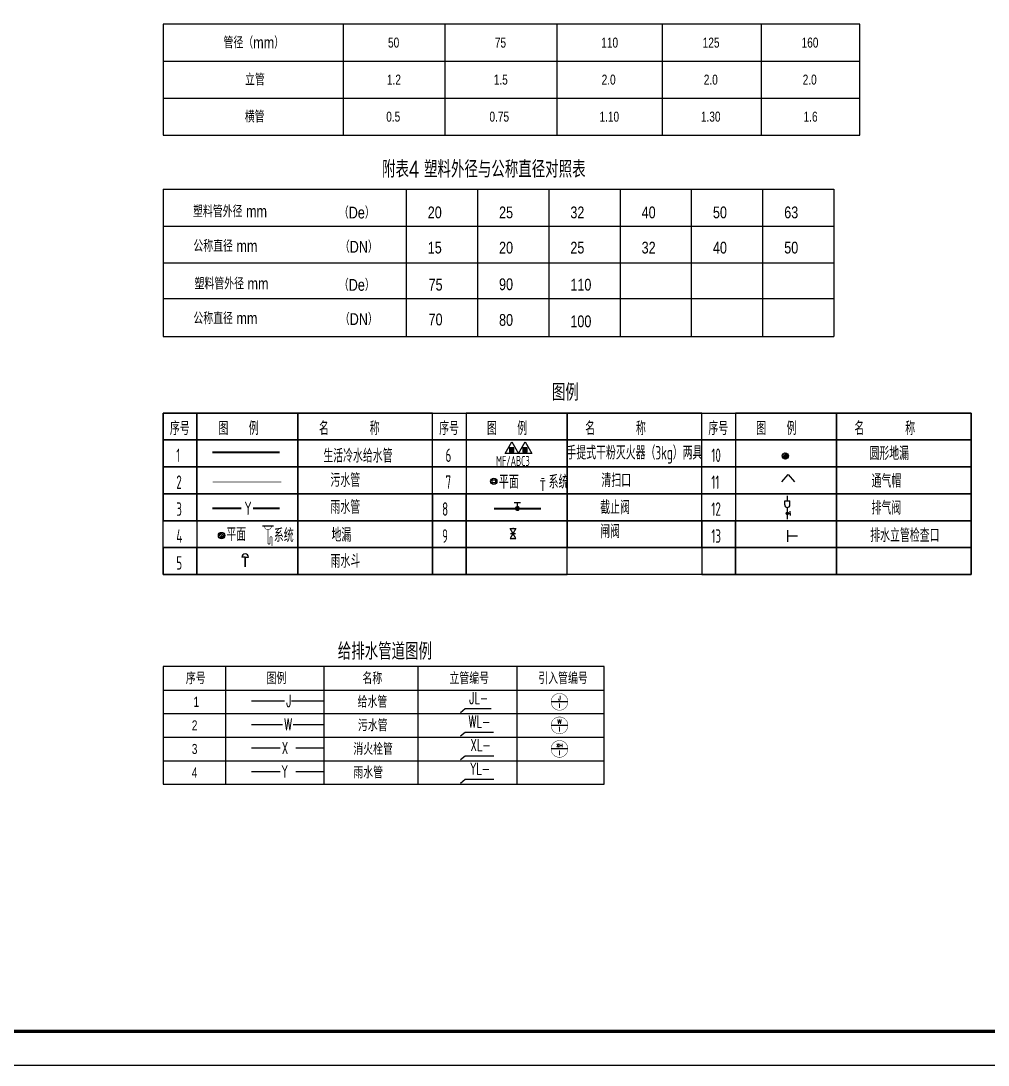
# Model space of a CAD drawing. Extents: x 6128144 to 12201635, y -1670122 to -706096.
# Drawn here: x 6158878 to 6173248, y -753270 to -737754 of the extents above; entities that cross this region are included whole.
import ezdxf
from ezdxf.enums import TextEntityAlignment as Align

# ---------------------------------------------------------------- set-up
doc = ezdxf.new("R2010")
doc.units = 0
doc.header["$LTSCALE"] = 1000
doc.header["$MEASUREMENT"] = 0
doc.linetypes.add('DASH', pattern=[0.35, 0.25, -0.1])
doc.layers.get('0').update_dxf_attribs({"linetype": 'CONTINUOUS'})
for name, color, linetype in [('DET1', 1, 'CONTINUOUS'), ('DIM_给水', 3, 'CONTINUOUS'), ('EQUIP_地漏', 7, 'CONTINUOUS'), ('EQUIP_污水', 7, 'CONTINUOUS'), ('EQUIP_管件', 7, 'CONTINUOUS'), ('G', 3, 'CONTINUOUS'), ('PIPE-污水', 2, 'CONTINUOUS'), ('PIPE-给水', 3, 'CONTINUOUS'), ('PIPE-雨水', 4, 'TG_Y'), ('PUB_TEXT', 7, 'CONTINUOUS'), ('PUB_TITLE', 4, 'CONTINUOUS'), ('TEXT_给水', 7, 'CONTINUOUS'), ('TWT_TAB', 7, 'CONTINUOUS'), ('VALVE_给水', 7, 'CONTINUOUS'), ('VPIPE_DIM', 3, 'CONTINUOUS'), ('WALL', 2, 'CONTINUOUS'), ('字体', 7, 'CONTINUOUS'), ('说明与设备表$0$TWT_TAB', 7, 'CONTINUOUS'), ('说明文本', 54, 'CONTINUOUS'), ('说明表格', 146, 'CONTINUOUS')]:
    doc.layers.add(name, color=color, linetype=linetype)
doc.styles.add('_TWT_CIRCLE', font='SIMPLEX', dxfattribs={"width": 1.1, "height": 3.5, "bigfont": 'HZTXT'})
doc.styles.add('_TWT_PIPEDN', font='yb.shx', dxfattribs={"width": 0.8, "height": 3, "bigfont": 'HZTXT.shx'})
doc.styles.add('_TWT_PIPETEXT', font='SIMPLEX', dxfattribs={"width": 0.8, "height": 3.5, "bigfont": 'HZTXT'})
doc.styles.add('_TWT_SERIAL', font='SIMPLEX', dxfattribs={"width": 0.8, "height": 3.5, "bigfont": 'HZTXT'})
doc.styles.add('AHD', font='sceie.shx', dxfattribs={"width": 0.7, "bigfont": 'sceic.shx'})
doc.styles.add('HZ', font='txt', dxfattribs={"bigfont": 'hztxt'})
doc.styles.add('TG_LINETYPE', font='SIMPLEX', dxfattribs={"width": 0.8, "height": 3, "bigfont": 'HZTXT'})
doc.styles.add('样式 1', font='sceie.shx', dxfattribs={"width": 0.7, "bigfont": 'sceic.shx'})
doc.linetypes.add('TG_J', pattern='A,2,-0.3,["J",TG_LINETYPE,S=0.1,R=0,X=-0.23,Y=-0.15],0', length=2.3)
doc.linetypes.add('TG_Y', pattern='A,1,-0.3,["Y",TG_LINETYPE,S=0.1,R=0,X=-0.23,Y=-0.1],0', length=1.3)

# ---------------------------------------------------------------- blocks, each defined once
blk = doc.blocks.new('$TwtSys$00000141')
for p, q in [((-94, 8), (-10, 92)), ((-94, 8), (-10, 92)), ((-87, -35), (35, 87)), ((-87, -35), (35, 87)), ((-66, -66), (66, 66)), ((-66, -66), (66, 66)), ((-32, -87), (88, 33)), ((-32, -87), (88, 33)), ((11, -92), (92, -11)), ((11, -92), (92, -11))]:
    blk.add_line(p, q)
blk.add_circle((0, 0), 94)
blk.add_circle((0, 0), 94)
blk = doc.blocks.new('$ATTACHMENT$00000214')
h = blk.add_hatch()
h.set_pattern_fill('ANSI31', color=256, scale=200, style=0)
h.set_pattern_definition([(45, (-38543.802, -6842.639), (-17.67767, 17.67767), [])])
h.paths.add_polyline_path([(-65, 2), (65, 2), (65, -128), (-65, -128)])
for points in [[(0, 172), (-198, -172), (198, -172)], [(-65, 2), (65, 2), (65, -128), (-65, -128)]]:
    blk.add_lwpolyline(points, close=True)
blk = doc.blocks.new('$valve$00000497')
for p, q in [((78, 138), (-78, 138)), ((0, 50), (0, 138))]:
    blk.add_line(p, q)
at = {"const_width": 49.6}
blk.add_lwpolyline([(25, 0, 1), (-25, 0, 1)], format="xyb", close=True, dxfattribs=at)
blk.add_circle((0, 0), 50)
blk = doc.blocks.new('$TwtSys$00000136')
at = {"elevation": 0}
blk.add_lwpolyline([(-51, 45), (51, 45), (51, -49), (-51, -49)], close=True, dxfattribs=at)
blk.add_circle((0, 0, 0), 93.8)
blk = doc.blocks.new('$VALVE$00000296')
for points in [[(-125, 72), (-125, -72), (125, 72), (125, -72), (-125, 72)], [(0, 60), (0, -64)]]:
    blk.add_lwpolyline(points)
for p in [(-125, 0), (125, 0)]:
    blk.add_point(p)
blk = doc.blocks.new('$Attachment$00000195')
blk.add_lwpolyline([(-186, -111), (0, 111), (186, -111)])
blk = doc.blocks.new('*X2395')
at = {"color": 0}
for p, q in [((67765, 41337), (67838, 41410)), ((67846, 41260), (67765, 41341)), ((67766, 41321), (67854, 41409)), ((67828, 41261), (67766, 41323)), ((67861, 41263), (67768, 41356)), ((67769, 41358), (67817, 41406)), ((67770, 41307), (67868, 41405)), ((67874, 41268), (67773, 41369)), ((67776, 41295), (67880, 41399)), ((67799, 41272), (67777, 41294)), ((67885, 41275), (67780, 41380)), ((67784, 41285), (67890, 41391)), ((67894, 41283), (67788, 41389)), ((67793, 41277), (67898, 41382)), ((67902, 41293), (67798, 41397)), ((67804, 41269), (67906, 41371)), ((67908, 41304), (67809, 41403)), ((67816, 41264), (67911, 41359)), ((67913, 41318), (67822, 41408)), ((67830, 41261), (67914, 41345)), ((67915, 41333), (67838, 41410)), ((67848, 41260), (67914, 41327)), ((67913, 41353), (67858, 41408)), ((67872, 41267), (67908, 41303))]:
    blk.add_line(p, q, dxfattribs=at)
blk = doc.blocks.new('$Standard$00000035')
at = {"layer": 'DET1'}
for p, q in [((-121, 856), (121, 856)), ((-121, 663), (-121, 856)), ((121, 663), (121, 856)), ((36, 264), (132, 264)), ((132, 264), (132, 367)), ((132, 264), (132, 161))]:
    blk.add_line(p, q, dxfattribs=at)
blk.add_circle((0, 264), 53.3, dxfattribs=at)
blk.add_arc((0, 663), 121, 180, 0, dxfattribs=at)
at = {"layer": 'G', "linetype": 'Continuous'}
for p, q in [((0, 1075), (0, 856)), ((0, 539), (0, 0))]:
    blk.add_line(p, q, dxfattribs=at)
at = {"layer": 'DET1', "xscale": 0.6826941818217165, "yscale": 0.6826941818217165, "zscale": 0.6826941818217165}
blk.add_blockref('*X2395', (-46313, -27955), dxfattribs=at)
blk = doc.blocks.new('$ATTACHMENT$00000073')
at = {"const_width": 20}
for points in [[(0, 0), (150, 0)], [(150, 90), (150, -90)]]:
    blk.add_lwpolyline(points, dxfattribs=at)

msp = doc.modelspace()

# ---------------------------------------------------------------- linework, layer by layer
at = {"color": 7}
msp.add_line((6162629.9, -745261), (6162469.9, -745261), dxfattribs=at)
at = {"color": 7, "const_width": 15, "elevation": -1350}
for points in [[(6166592.6, -744587.7), (6166631.3, -744587.7)], [(6166611, -744555.3), (6166633, -744555.3)], [(6166631.3, -744740.3), (6166631.3, -744587.7)], [(6166631.3, -744587.7), (6166669.9, -744587.7)], [(6166633, -744555.3), (6166654.9, -744555.3)]]:
    msp.add_lwpolyline(points, dxfattribs=at)
at = {"color": 7}
for points, const_width in [([(6162598.8, -745261, -1.0676639), (6162498.8, -745261)], 8), ([(6162608.8, -745555.2), (6162608.8, -745433.5, 1), (6162578.8, -745433.5), (6162578.8, -745513.5, -1), (6162548.8, -745513.5), (6162548.8, -745314.4)], 12)]:
    msp.add_lwpolyline(points, format="xyb", dxfattribs=dict(at, const_width=const_width))
at = {"layer": 'DIM_给水'}
for p, q in [((6167004.8, -747871.7), (6166754.8, -747871.7)), ((6165409.5, -748029.5), (6165477.2, -747972)), ((6165477.2, -747972), (6165863.3, -747972)), ((6165409.5, -748379.5), (6165477.2, -748322)), ((6165477.2, -748322), (6165897.5, -748322)), ((6167004.8, -748221.7), (6166754.8, -748221.7)), ((6167004.8, -748571.7), (6166754.8, -748571.7)), ((6165409.5, -748729.5), (6165477.2, -748672)), ((6165477.2, -748672), (6165901.9, -748672)), ((6165409.5, -749079.5), (6165477.2, -749022)), ((6165477.2, -749022), (6165901.9, -749022))]:
    msp.add_line(p, q, dxfattribs=at)
at = {"layer": 'DIM_给水', "const_width": 6.25}
for points in [[(6167004.8, -747871.7, 1), (6166754.8, -747871.7, 1)], [(6167004.8, -748221.7, 1), (6166754.8, -748221.7, 1)], [(6167004.8, -748571.7, 1), (6166754.8, -748571.7, 1)]]:
    msp.add_lwpolyline(points, format="xyb", close=True, dxfattribs=at)
at = {"layer": 'PIPE-污水', "color": 7, "linetype": 'DASH', "ltscale": 0.5, "const_width": 12.5}
msp.add_lwpolyline([(6161728.5, -744605.4), (6162748.5, -744605.4)], dxfattribs=at)
at = {"layer": 'PIPE-给水', "linetype": 'TG_J'}
for p, q in [((6162303.9, -747856.4), (6162793.6, -747856.4)), ((6162896.9, -747856.4), (6163376.6, -747856.4)), ((6162303.9, -748206.4), (6162766.9, -748206.4)), ((6162923.6, -748206.4), (6163376.6, -748206.4)), ((6162303.9, -748556.4), (6162729.6, -748556.4)), ((6162960.9, -748556.4), (6163376.6, -748556.4)), ((6162303.9, -748906.4), (6162729.6, -748906.4)), ((6162960.9, -748906.4), (6163376.6, -748906.4))]:
    msp.add_line(p, q, dxfattribs=at)
at = {"layer": 'PIPE-给水', "color": 7, "linetype": 'ByBlock', "ltscale": 0.03, "const_width": 30}
for points in [[(6161721.4, -744163.5), (6162722.9, -744163.5)], [(6161721.4, -744994.6), (6162151.8, -744994.6)], [(6162324.6, -744994.6), (6162722.9, -744994.6)]]:
    msp.add_lwpolyline(points, dxfattribs=at)
at = {"layer": 'PIPE-给水', "color": 7, "linetype": 'Continuous', "const_width": 30}
msp.add_lwpolyline([(6165906.5, -744999.5), (6166603.7, -744999.5)], dxfattribs=at)
at = {"layer": 'PIPE-雨水', "color": 7, "linetype": 'DASH', "const_width": 25}
msp.add_lwpolyline([(6162209, -745724.1), (6162209, -745870.9)], dxfattribs=at)
at = {"layer": 'PUB_TITLE', "color": 4}
msp.add_lwpolyline([(6142217.5, -753270), (6184267.5, -753270), (6184267.5, -723570), (6142217.5, -723570)], close=True, dxfattribs=at)
at = {"layer": 'PUB_TITLE', "color": 4, "const_width": 50}
msp.add_lwpolyline([(6143467.5, -752770), (6183767.5, -752770), (6183767.5, -724070), (6143467.5, -724070)], close=True, dxfattribs=at)
at = {"layer": 'TWT_TAB'}
for points in [[(6167544.8, -749097.2), (6167544.8, -747347.2), (6160994, -747347.2), (6160994, -749097.2)], [(6161915.4, -747347.2), (6161915.4, -749097.2)], [(6163380.9, -747347.2), (6163380.9, -749097.2)], [(6164776.7, -747347.2), (6164776.7, -749097.2)], [(6166247.3, -747347.2), (6166247.3, -749097.2)], [(6160994, -747697.2), (6167544.8, -747697.2)], [(6160994, -748047.2), (6167544.8, -748047.2)], [(6160994, -748397.2), (6167544.8, -748397.2)], [(6160994, -748747.2), (6167544.8, -748747.2)], [(6160994, -749097.2), (6167544.8, -749097.2)]]:
    msp.add_lwpolyline(points, dxfattribs=at)
at = {"layer": 'WALL', "color": 7, "linetype": 'ByBlock'}
for points in [[(6162209, -745724.1), (6162159, -745724.1)], [(6162209, -745724.1), (6162259, -745724.1)]]:
    msp.add_lwpolyline(points, dxfattribs=at)
msp.add_arc((6162209, -745724.1), 50, 0, 180, dxfattribs=at)
at = {"layer": '说明与设备表$0$TWT_TAB'}
for p, q in [((6160994, -740256.4), (6168718.7, -740256.4)), ((6160994, -740256.4), (6160994, -742442.4)), ((6162363.6, -740256.4), (6170956.9, -740256.4)), ((6164601.8, -740256.4), (6164601.8, -742442.4)), ((6165661, -740256.4), (6165661, -742442.4)), ((6166720.2, -740256.4), (6166720.2, -742442.4)), ((6167779.4, -740256.4), (6167779.4, -742442.4)), ((6168838.6, -740256.4), (6168838.6, -742442.4)), ((6169897.7, -740256.4), (6169897.7, -742442.4)), ((6170956.9, -740256.4), (6170956.9, -742442.4)), ((6160994, -740802.9), (6170956.9, -740802.9)), ((6160994, -741349.4), (6170956.9, -741349.4)), ((6160994, -741879.6), (6170956.9, -741879.6)), ((6160994, -742442.4), (6170956.9, -742442.4))]:
    msp.add_line(p, q, dxfattribs=at)
msp.add_lwpolyline([(6160994, -739451.5), (6171344.1, -739451.5), (6171344.1, -737801.5), (6160994, -737801.5)], close=True, dxfattribs=at)
for points in [[(6163668.2, -737801.5), (6163668.2, -739451.5)], [(6165178, -737801.5), (6165178, -739451.5)], [(6166842, -737801.5), (6166842, -739451.5)], [(6168405.2, -737801.5), (6168405.2, -739451.5)], [(6169876.7, -737801.5), (6169876.7, -739451.5)], [(6160994, -738351.5), (6171344.1, -738351.5)], [(6160994, -738901.5), (6171344.1, -738901.5)]]:
    msp.add_lwpolyline(points, dxfattribs=at)
at = {"layer": '说明表格', "color": 7, "linetype": 'Continuous'}
for points in [[(6160994, -743581.2), (6172994, -743581.2), (6172994, -743981.2), (6160994, -743981.2)], [(6160994, -743581.2), (6160994, -743981.2), (6161494, -743981.2), (6161494, -743581.2)], [(6161494, -743581.2), (6161494, -743981.2), (6162994, -743981.2), (6162994, -743581.2)], [(6162994, -743581.2), (6162994, -743981.2), (6164994, -743981.2), (6164994, -743581.2)], [(6165494, -743581.2), (6165494, -743981.2), (6166994, -743981.2), (6166994, -743581.2)], [(6166994, -743581.2), (6166994, -743981.2), (6168994, -743981.2), (6168994, -743581.2)], [(6169494, -743581.2), (6169494, -743981.2), (6170994, -743981.2), (6170994, -743581.2)], [(6170994, -743581.2), (6170994, -743981.2), (6172994, -743981.2), (6172994, -743581.2)], [(6160994, -743981.2), (6172994, -743981.2), (6172994, -744381.2), (6160994, -744381.2)], [(6160994, -743981.2), (6160994, -744381.2), (6161494, -744381.2), (6161494, -743981.2)], [(6161494, -743981.2), (6161494, -744381.2), (6162994, -744381.2), (6162994, -743981.2)], [(6162994, -743981.2), (6162994, -744381.2), (6164994, -744381.2), (6164994, -743981.2)], [(6165494, -743981.2), (6165494, -744381.2), (6166994, -744381.2), (6166994, -743981.2)], [(6166994, -743981.2), (6166994, -744381.2), (6168994, -744381.2), (6168994, -743981.2)], [(6166994, -743981.2), (6166994, -744381.2), (6168994, -744381.2), (6168994, -743981.2)], [(6169494, -743981.2), (6169494, -744381.2), (6170994, -744381.2), (6170994, -743981.2)], [(6170994, -743981.2), (6170994, -744381.2), (6172994, -744381.2), (6172994, -743981.2)], [(6160994, -744381.2), (6172994, -744381.2), (6172994, -744781.2), (6160994, -744781.2)], [(6160994, -744381.2), (6160994, -744781.2), (6161494, -744781.2), (6161494, -744381.2)], [(6161494, -744381.2), (6161494, -744781.2), (6162994, -744781.2), (6162994, -744381.2)], [(6162994, -744381.2), (6162994, -744781.2), (6164994, -744781.2), (6164994, -744381.2)], [(6165494, -744381.2), (6165494, -744781.2), (6166994, -744781.2), (6166994, -744381.2)], [(6166994, -744381.2), (6166994, -744781.2), (6168994, -744781.2), (6168994, -744381.2)], [(6169494, -744381.2), (6169494, -744781.2), (6170994, -744781.2), (6170994, -744381.2)], [(6170994, -744381.2), (6170994, -744781.2), (6172994, -744781.2), (6172994, -744381.2)], [(6160994, -744781.2), (6172994, -744781.2), (6172994, -745181.2), (6160994, -745181.2)], [(6160994, -744781.2), (6160994, -745181.2), (6161494, -745181.2), (6161494, -744781.2)], [(6161494, -744781.2), (6161494, -745181.2), (6162994, -745181.2), (6162994, -744781.2)], [(6162994, -744781.2), (6162994, -745181.2), (6164994, -745181.2), (6164994, -744781.2)], [(6164994, -744781.2), (6164994, -745181.2), (6165494, -745181.2), (6165494, -744781.2)], [(6165494, -744781.2), (6165494, -745181.2), (6166994, -745181.2), (6166994, -744781.2)], [(6166994, -744781.2), (6166994, -745181.2), (6168994, -745181.2), (6168994, -744781.2)], [(6169494, -744781.2), (6169494, -745181.2), (6170994, -745181.2), (6170994, -744781.2)], [(6170994, -744781.2), (6170994, -745181.2), (6172994, -745181.2), (6172994, -744781.2)], [(6160994, -745181.2), (6172994, -745181.2), (6172994, -745581.2), (6160994, -745581.2)], [(6161494, -745181.2), (6161494, -745581.2), (6162994, -745581.2), (6162994, -745181.2)], [(6162994, -745181.2), (6162994, -745581.2), (6164994, -745581.2), (6164994, -745181.2)], [(6164994, -745181.2), (6164994, -745581.2), (6165494, -745581.2), (6165494, -745181.2)], [(6165494, -745181.2), (6165494, -745581.2), (6166994, -745581.2), (6166994, -745181.2)], [(6166994, -745181.2), (6166994, -745581.2), (6168994, -745581.2), (6168994, -745181.2)], [(6168994, -745181.2), (6168994, -745581.2), (6169494, -745581.2), (6169494, -745181.2)], [(6169494, -745181.2), (6169494, -745581.2), (6170994, -745581.2), (6170994, -745181.2)], [(6170994, -745181.2), (6170994, -745581.2), (6172994, -745581.2), (6172994, -745181.2)], [(6160994, -745581.2), (6172994, -745581.2), (6172994, -745981.2), (6160994, -745981.2)], [(6160994, -745581.2), (6160994, -745981.2), (6161494, -745981.2), (6161494, -745581.2)], [(6161494, -745581.2), (6161494, -745981.2), (6162994, -745981.2), (6162994, -745581.2)], [(6162994, -745581.2), (6162994, -745981.2), (6164994, -745981.2), (6164994, -745581.2)], [(6164994, -745581.2), (6164994, -745981.2), (6165494, -745981.2), (6165494, -745581.2)], [(6165494, -745581.2), (6165494, -745981.2), (6166994, -745981.2), (6166994, -745581.2)], [(6168994, -745581.2), (6168994, -745981.2), (6169494, -745981.2), (6169494, -745581.2)], [(6169494, -745581.2), (6169494, -745981.2), (6170994, -745981.2), (6170994, -745581.2)], [(6170994, -745581.2), (6170994, -745981.2), (6172994, -745981.2), (6172994, -745581.2)]]:
    msp.add_lwpolyline(points, close=True, dxfattribs=at)

# ---------------------------------------------------------------- block references
at = {"color": 7, "xscale": 0.3199999998323619, "yscale": 0.3200000000651926, "zscale": 0.3200000000000001}
msp.add_blockref('$Standard$00000035', (6170264.4, -745157.2), dxfattribs=at)
at = {"layer": 'EQUIP_地漏', "color": 7, "xscale": 0.5, "yscale": 0.5, "zscale": 0.5, "rotation": 180}
msp.add_blockref('$TwtSys$00000141', (6170234.7, -744218.7), dxfattribs=at)
at = {"layer": 'EQUIP_地漏', "color": 7, "xscale": -1}
msp.add_blockref('$ATTACHMENT$00000073', (6170419.4, -745409.1), dxfattribs=at)
at = {"layer": 'EQUIP_污水', "color": 7, "xscale": 0.5, "yscale": 0.5, "zscale": 0.5}
msp.add_blockref('$TwtSys$00000136', (6165904.1, -744594.7, -1350), dxfattribs=at)
at = {"layer": 'EQUIP_管件', "color": 7, "xscale": 0.5, "yscale": 0.5, "zscale": 0.5, "rotation": 180}
msp.add_blockref('$TwtSys$00000141', (6161859.2, -745400.8), dxfattribs=at)
at = {"layer": 'VALVE_给水', "color": 7, "xscale": 0.6000000000931323, "yscale": 0.6000000000931323, "zscale": 0.5999999999767169}
msp.add_blockref('$valve$00000497', (6166255.1, -744999.5), dxfattribs=at)
at = {"layer": 'VALVE_给水', "color": 7, "xscale": 0.6000000000931323, "yscale": 0.6000000000931323, "zscale": 0.5999999999767169, "rotation": 90}
msp.add_blockref('$VALVE$00000296', (6166189.5, -745371.9), dxfattribs=at)
at = {"layer": 'VPIPE_DIM', "color": 7, "linetype": 'Continuous', "xscale": -0.5, "yscale": 0.5, "zscale": 0.5}
for p in [(6166170.7, -744097.1), (6166369.1, -744097.1)]:
    msp.add_blockref('$ATTACHMENT$00000214', p, dxfattribs=at)
at = {"layer": '字体', "color": 7, "xscale": 0.5, "yscale": 0.5, "zscale": 0.5}
msp.add_blockref('$Attachment$00000195', (6170278.5, -744547.6), dxfattribs=at)

# ---------------------------------------------------------------- texts
at = {"color": 7, "style": 'HZ', "flags": 1}
for tag, s in [('WHAT', '雨水斗'), ('SPEC', 'DN100'), ('UNIT', '套')]:
    msp.add_attdef(tag, (6162548.8, -745314.4), s, height=0.0004, dxfattribs=at)
at = {"layer": 'DIM_给水', "color": 7, "style": '_TWT_SERIAL', "width": 0.64}
for s, p in [('JL-', (6165538.8, -747902)), ('WL-', (6165530.4, -748252)), ('XL-', (6165556.1, -748602)), ('YL-', (6165556.1, -748952))]:
    msp.add_text(s, height=175, dxfattribs=at).set_placement(p)
at = {"layer": 'DIM_给水', "color": 7, "style": '_TWT_CIRCLE', "width": 1.1}
for s, height, p, p2 in [('J', 66.3, (6166862.4, -747848.7), (6166897.1, -747848.7)), ('1', 67.7, (6166870.9, -747962.2), (6166888.6, -747962.2)), ('W', 61.6, (6166847.5, -748198), (6166912, -748198)), ('1', 67.7, (6166870.9, -748312.2), (6166888.6, -748312.2)), ('XH', 52.99, (6166832.6, -748546.6), (6166926.9, -748546.6)), ('1', 67.7, (6166870.9, -748662.2), (6166888.6, -748662.2))]:
    msp.add_text(s, height=height, dxfattribs=at).set_placement(p, p2, align=Align.FIT)
at = {"layer": 'PUB_TEXT', "color": 7, "style": '样式 1', "width": 0.7}
msp.add_text('MF/ABC3', height=150, dxfattribs=at).set_placement((6165938.2, -744367.6))
at = {"layer": 'TEXT_给水', "style": '_TWT_PIPETEXT', "width": 0.64}
for s, p in [('J', (6162818.6, -747943.9)), ('W', (6162791.9, -748293.9)), ('X', (6162754.6, -748643.9)), ('Y', (6162754.6, -748993.9))]:
    msp.add_text(s, height=175, dxfattribs=at).set_placement(p)
at = {"layer": 'TWT_TAB', "style": '_TWT_PIPEDN'}
for s, height, width, p in [('给排水管道图例', 250, 0.8, (6163585.9, -747247.2)), ('序号', 175, 0.8, (6161328.5, -747609.7)), ('图例', 175, 0.8, (6162527.5, -747609.7)), ('名称', 175, 0.8, (6163952.6, -747609.7)), ('立管编号', 175, 0.8, (6165245.2, -747609.7)), ('引入管编号', 175, 0.8, (6166565.3, -747609.7)), ('1', 148.8, 0.752941, (6161441.4, -747946.5)), ('给水管', 175, 0.8, (6163880.9, -747959.7)), ('2', 148.8, 0.752941, (6161417.4, -748296.5)), ('污水管', 175, 0.8, (6163885.3, -748309.7)), ('消火栓管', 175, 0.8, (6163817, -748659.7)), ('3', 148.8, 0.752941, (6161417.4, -748646.5)), ('4', 148.8, 0.752941, (6161417.4, -748996.5)), ('雨水管', 175, 0.8, (6163817, -749009.7))]:
    msp.add_text(s, height=height, dxfattribs=dict(at, width=width)).set_placement(p)
at = {"layer": '说明与设备表$0$TWT_TAB', "style": '_TWT_PIPEDN'}
for s, height, width, p in [('管径（mm）', 175, 0.8, (6161888, -738164)), ('50', 148.75, 0.752941, (6164332.4, -738150.9)), ('75', 148.75, 0.752941, (6165919.3, -738150.9)), ('110', 148.75, 0.752941, (6167500.9, -738150.9)), ('125', 148.75, 0.752941, (6169007.6, -738150.9)), ('160', 148.75, 0.752941, (6170477.1, -738150.9)), ('立管', 175, 0.8, (6162207.1, -738714)), ('1.2', 148.75, 0.752941, (6164316.4, -738700.9)), ('1.5', 148.75, 0.752941, (6165903.3, -738700.9)), ('2.0', 148.75, 0.752941, (6167506.2, -738700.9)), ('2.0', 148.75, 0.752941, (6169023.6, -738700.9)), ('2.0', 148.75, 0.752941, (6170493.1, -738700.9)), ('横管', 175, 0.8, (6162204.3, -739264)), ('0.5', 148.75, 0.752941, (6164305.8, -739250.9)), ('0.75', 148.75, 0.752941, (6165839.3, -739250.9)), ('1.10', 148.75, 0.752941, (6167474.2, -739250.9)), ('1.30', 148.75, 0.752941, (6168980.9, -739250.9)), ('1.6', 148.75, 0.752941, (6170506.4, -739250.9)), ('附表4 塑料外径与公称直径对照表', 250, 0.8, (6164244.3, -740083.1)), ('塑料管外径 mm', 175, 0.8, (6161435.5, -740670.8)), ('（De）', 175, 0.8, (6163601.7, -740690.1)), ('20', 175, 0.8, (6164922.7, -740687.2)), ('25', 175, 0.8, (6165981.9, -740687.2)), ('32', 175, 0.8, (6167041.1, -740687.2)), ('40', 175, 0.8, (6168100.3, -740687.2)), ('50', 175, 0.8, (6169159.5, -740687.2)), ('63', 175, 0.8, (6170218.6, -740687.2)), ('公称直径 mm', 175, 0.8, (6161440.2, -741185.8)), ('（DN）', 175, 0.8, (6163616.2, -741197.9)), ('15', 175, 0.8, (6164922.7, -741210.5)), ('20', 175, 0.8, (6165981.9, -741210.5)), ('25', 175, 0.8, (6167041.1, -741210.5)), ('32', 175, 0.8, (6168100.3, -741210.5)), ('40', 175, 0.8, (6169159.5, -741210.5)), ('50', 175, 0.8, (6170218.6, -741210.5)), ('塑料管外径 mm', 175, 0.8, (6161457.8, -741745.2)), ('（De）', 175, 0.8, (6163601.7, -741764.5)), ('75', 175, 0.8, (6164934.4, -741761.6)), ('90', 175, 0.8, (6165981.9, -741754.6)), ('110', 175, 0.8, (6167041.1, -741761.6)), ('公称直径 mm', 175, 0.8, (6161440.2, -742260.2)), ('（DN）', 175, 0.8, (6163616.2, -742272.2)), ('70', 175, 0.8, (6164934.4, -742278)), ('80', 175, 0.8, (6165981.9, -742284.9)), ('100', 175, 0.8, (6167041.1, -742305.9)), ('图例', 250, 0.8, (6166766.4, -743399.2))]:
    msp.add_text(s, height=height, dxfattribs=dict(at, width=width)).set_placement(p)
at = {"layer": '说明文本', "color": 7, "style": 'AHD', "width": 0.7}
for s, height, p in [('序号', 199.99, (6161092.4, -743908)), ('图    例', 199.99, (6161813.4, -743908)), ('名        称', 199.99, (6163306.3, -743908)), ('序号', 199.99, (6165092.4, -743908)), ('图    例', 199.99, (6165802.3, -743908)), ('名        称', 199.99, (6167261.7, -743908)), ('序号', 199.99, (6169092.4, -743908)), ('图    例', 199.99, (6169802.3, -743908)), ('名        称', 199.99, (6171261.7, -743908)), ('1', 200, (6161186.6, -744308)), ('生活冷水给水管', 199.99, (6163371.1, -744316.9)), ('6', 200, (6165186.6, -744308)), ('10', 199.99, (6169135.9, -744308)), ('圆形地漏', 199.99, (6171484.6, -744280.5)), ('污水管', 199.99, (6163477, -744678.6)), ('2', 200, (6161186.6, -744708)), ('7', 200, (6165186.6, -744708)), ('平面', 199.99, (6165980, -744703, -1350)), ('系统', 199.99, (6166718.6, -744703.7, -1350)), ('清扫口', 199.99, (6167503.1, -744680.5, -1350)), ('11', 199.99, (6169135.9, -744708)), ('通气帽', 199.99, (6171516, -744690.3)), ('3', 200, (6161186.6, -745108)), ('Y', 200, (6162199.7, -745097.1)), ('雨水管', 199.99, (6163477, -745078.6)), ('8', 200, (6165135.9, -745108)), ('截止阀', 199.99, (6167484.6, -745084.2)), ('12', 199.99, (6169135.9, -745108)), ('排气阀', 199.99, (6171516, -745090.3)), ('闸阀', 199.99, (6167484.6, -745440.2)), ('4', 200, (6161186.6, -745508)), ('平面', 199.99, (6161930.6, -745483.8)), ('系统', 199.99, (6162636.9, -745497.6)), ('地漏', 199.99, (6163492.1, -745492.2)), ('9', 200, (6165135.9, -745508)), ('13', 199.99, (6169135.9, -745508)), ('排水立管检查口', 199.99, (6171496.5, -745498.1)), ('雨水斗', 199.99, (6163478.7, -745880.8)), ('5', 200, (6161186.6, -745908))]:
    msp.add_text(s, height=height, dxfattribs=at).set_placement(p)
msp.add_text('手提式干粉灭火器（3kg）两具', height=199.99, dxfattribs=at).set_placement((6167993, -744189.1, -1350), align=Align.MIDDLE)

doc.saveas('drawing.dxf')
